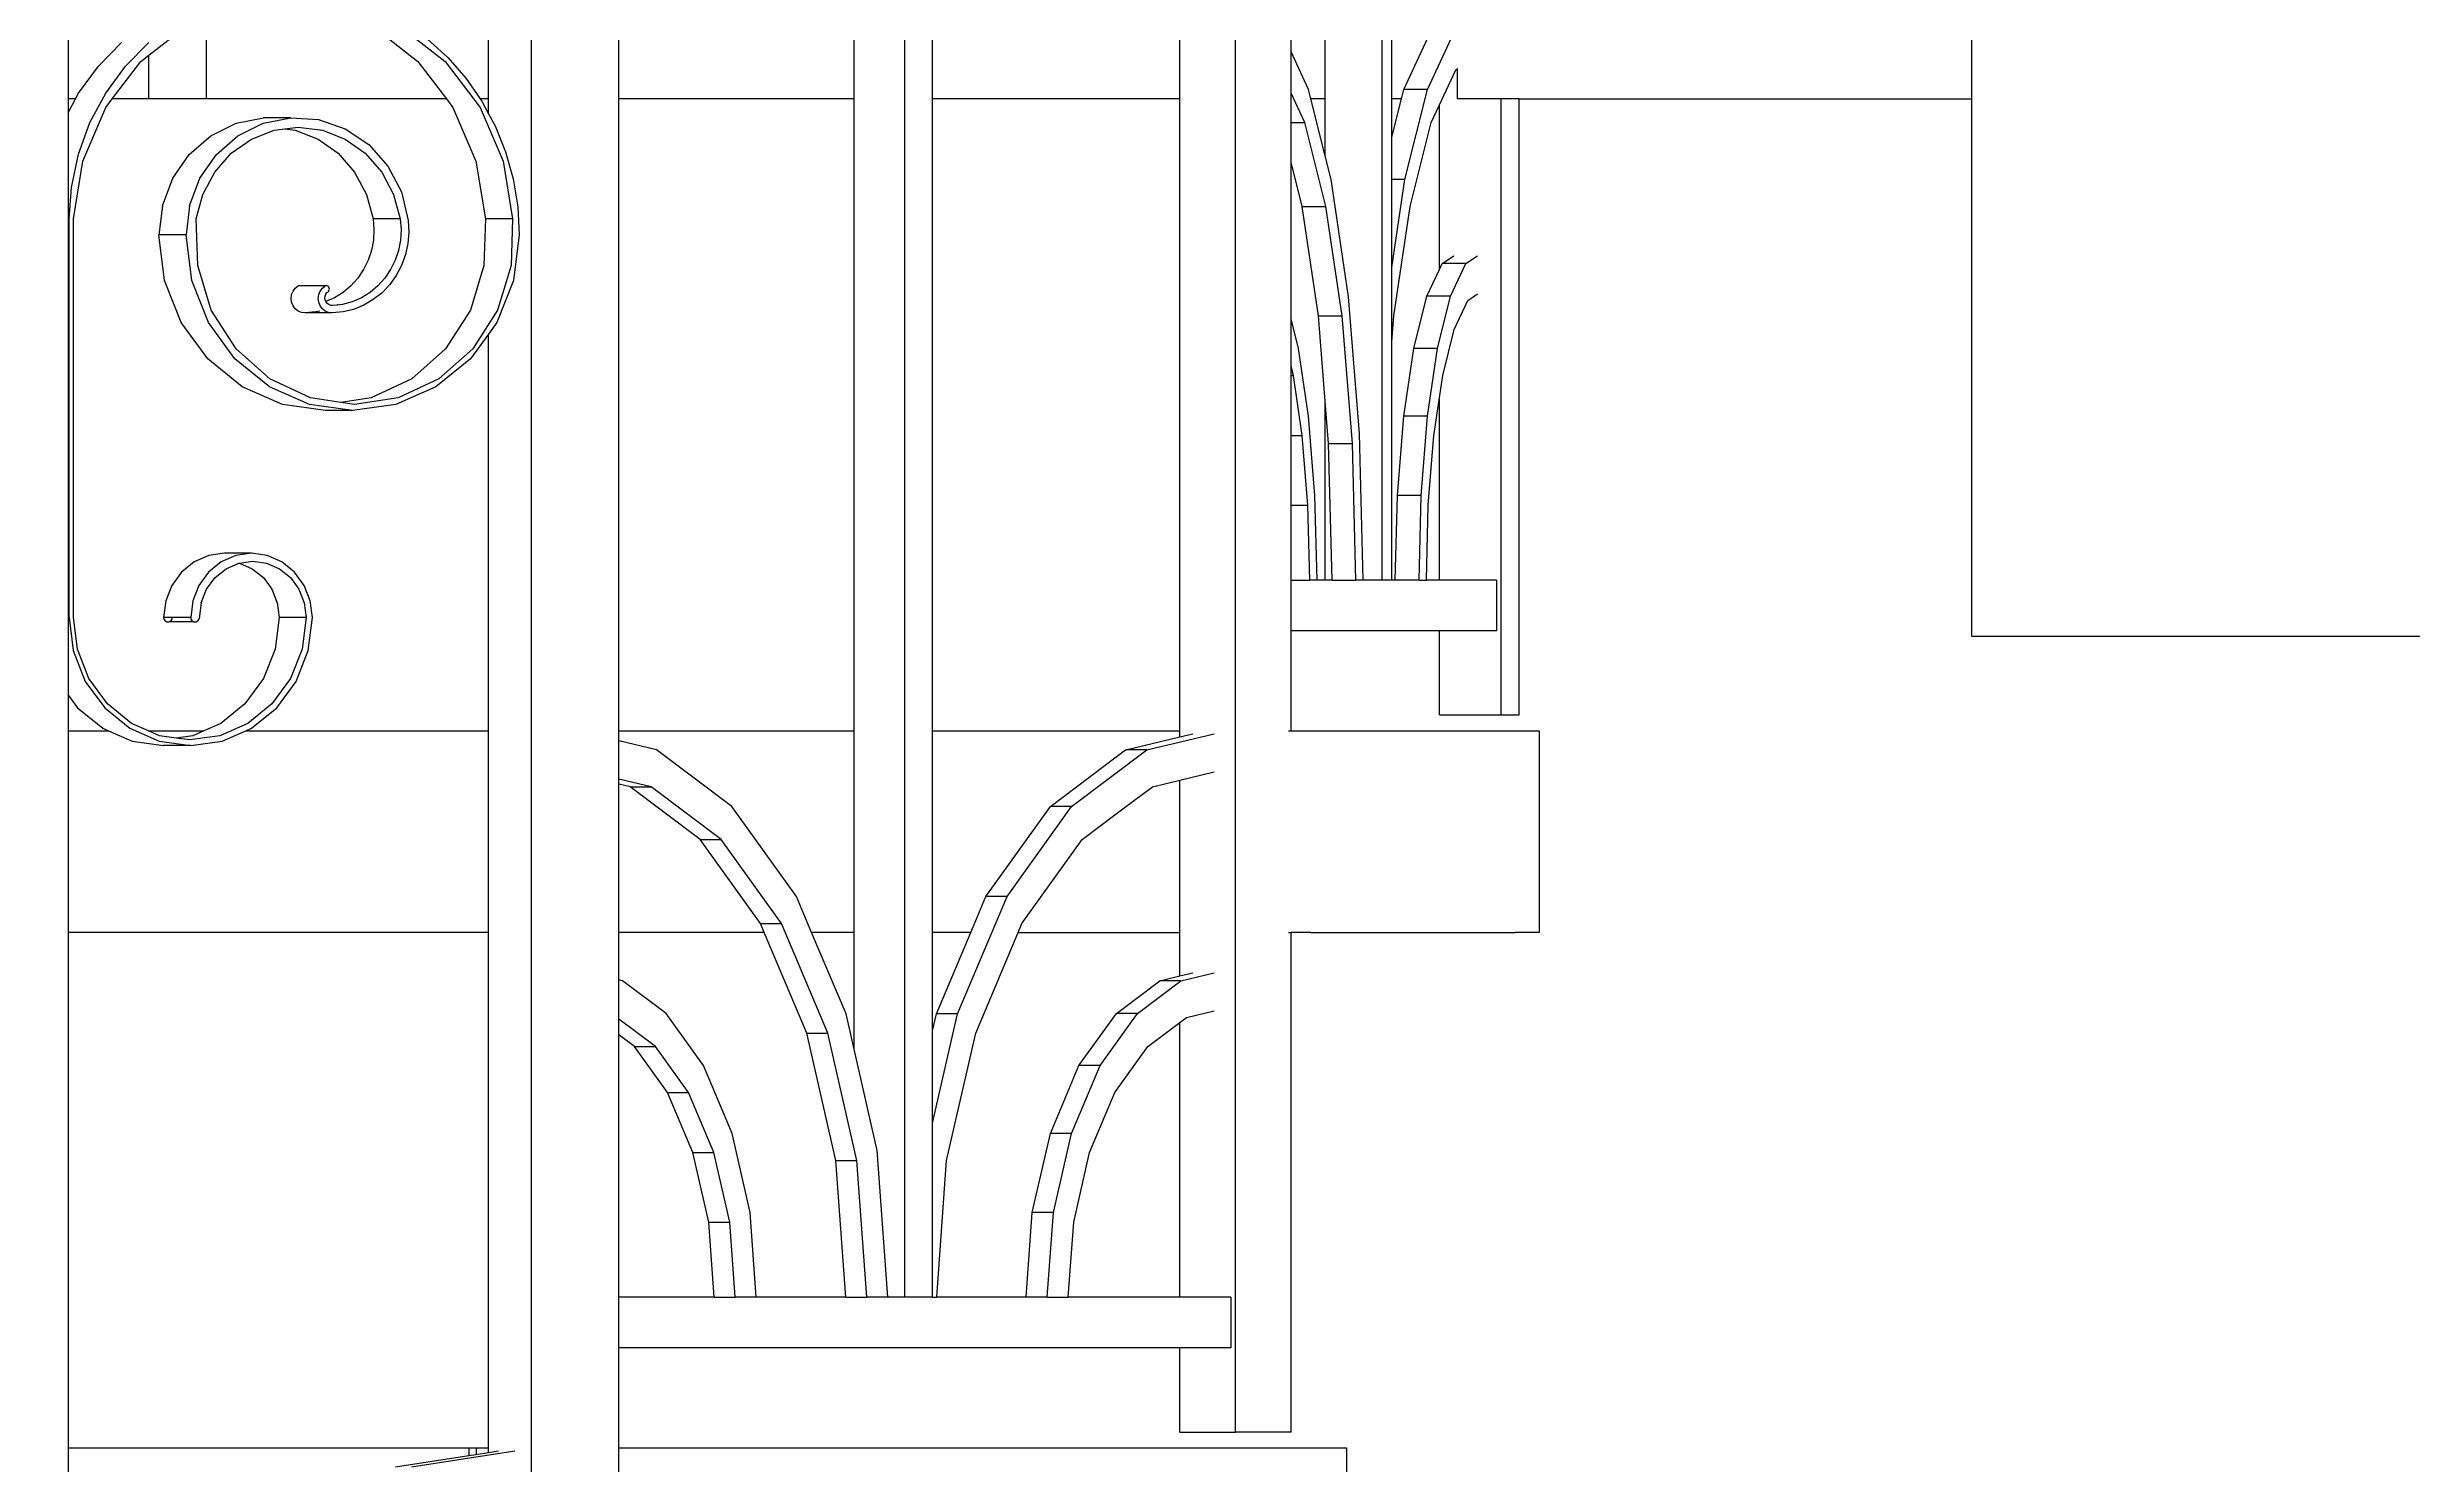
# Model space of a CAD drawing. Header units: millimetres. Extents: x 173236 to 801264, y -94969 to 615039.
# Drawn here: x 550756 to 551291, y -2061 to -1741 of the extents above; entities that cross this region are included whole.
import ezdxf

# ---------------------------------------------------------------- set-up
doc = ezdxf.new("R2010")
doc.units = ezdxf.units.MM
doc.header["$MEASUREMENT"] = 0
doc.header["$PDMODE"] = 2
for name, color, linetype in [('VOX-A-ANNO-DIMS', 160, 'Continuous'), ('VOX-A-COLUMN-SECT', 210, 'Continuous'), ('VOX-A-STAIRS-STEPS', 140, 'Continuous'), ('VOX-A-WALL-PATT', 233, 'Continuous')]:
    doc.layers.add(name, color=color, linetype=linetype)
doc.styles.add('1.5 mm Rotis Annotative', font='', dxfattribs={"height": 1.5})
doc.styles.get('1.5 mm Rotis Annotative').set_extended_font_data('Rotis Sans Serif')
doc.dimstyles.new('1.5 mm Rotis Annotative', dxfattribs={"dimtxt": 1.5, "dimasz": 1, "dimexe": 1.5, "dimexo": 0, "dimgap": 1, "dimtad": 1, "dimdec": 0, "dimrnd": 5, "dimzin": 0, "dimdsep": 46, "dimtxsty": '1.5 mm Rotis Annotative', "dimblk": 'ARCHTICK', "dimcen": 0.09, "dimdle": 1, "dimadec": 0, "dimazin": 0, "dimtfac": 1, "dimtdec": 0, "dimtofl": 0, "dimtmove": 1, "dimatfit": 3, "dimfxl": 2, "dimfxlon": 1, "dimtolj": 1, "dimtzin": 0, "dimarcsym": 0})

# ---------------------------------------------------------------- blocks, each defined once
blk = doc.blocks.new('SS')
at = {"layer": 'VOX-A-WALL-PATT'}
for p, q in [((291484.13, -843.2), (291484.13, 129.89)), ((291639.46, -1001.49), (291639.46, -24.14)), ((291451.75, -655.15), (291451.75, -354.25)), ((291557.1, -813.44), (291557.1, -507.5)), ((291449.59, -548.92), (291449.59, -525.67)), ((291464.3, -548.92), (291464.3, -525.67)), ((291471.83, -538.55), (291471.83, -525.67)), ((291496.36, -548.92), (291496.36, -525.67)), ((291620.15, -548.92), (291620.15, -525.67)), ((291648.92, -548.92), (291648.92, -525.67)), ((291741.63, -548.92), (291741.63, -525.67)), ((291550.96, -548.92), (291550.96, -528.32)), ((291568.26, -548.92), (291568.26, -531.33)), ((291711.13, -548.92), (291711.13, -531)), ((291441.72, -546.8), (291435.9, -534.31)), ((291446.95, -546.8), (291441.13, -534.31)), ((291662.42, -535.71), (291657.93, -539.78)), ((291668.44, -532.96), (291658.53, -540.68)), ((291674.41, -532.96), (291664.5, -540.68)), ((291723.87, -539.28), (291715.75, -532.96)), ((291729.04, -541.68), (291723.91, -536.48)), ((291735.01, -541.68), (291729.88, -536.48)), ((291435.17, -542.25), (291435.09, -542.19)), ((291435.17, -542.25), (291435.17, -548.92)), ((291435.48, -542.46), (291435.17, -542.25)), ((291439.11, -550.25), (291435.48, -542.46)), ((291467.99, -546.8), (291471.83, -538.55)), ((291471.83, -547.61), (291471.83, -538.55)), ((291658.53, -540.68), (291650.79, -550.79)), ((291657.93, -539.78), (291653.91, -544.36)), ((291664.5, -540.68), (291658.2, -548.92)), ((291723.87, -548.92), (291723.87, -539.28)), ((291725.66, -540.68), (291723.87, -539.28)), ((291731.96, -548.92), (291725.66, -540.68)), ((291733.39, -547.61), (291729.04, -541.68)), ((291739.37, -547.61), (291735.01, -541.68)), ((291446.71, -566.69), (291441.72, -546.8)), ((291441.72, -546.8), (291446.95, -546.8)), ((291447.48, -548.92), (291446.95, -546.8)), ((291467.46, -548.92), (291467.99, -546.8)), ((291468.8, -554.11), (291471.83, -547.61)), ((291471.83, -554.11), (291471.83, -547.61)), ((291653.91, -544.36), (291650.75, -548.92)), ((291736.88, -554.14), (291733.39, -547.61)), ((291740.06, -548.92), (291739.37, -547.61)), ((291421.53, -548.92), (291321.72, -548.92)), ((291421.53, -684.91), (291421.53, -548.92)), ((291421.53, -548.92), (291425.46, -548.92)), ((291425.46, -684.91), (291425.46, -548.92)), ((291425.46, -548.92), (291435.17, -548.92)), ((291439.11, -586.57), (291439.11, -550.25)), ((291440.9, -554.11), (291439.11, -550.25)), ((291447.48, -548.92), (291449.59, -548.92)), ((291449.59, -557.33), (291447.48, -548.92)), ((291449.59, -557.33), (291449.59, -548.92)), ((291464.3, -548.92), (291467.46, -548.92)), ((291464.3, -561.49), (291464.3, -548.92)), ((291464.3, -561.49), (291467.46, -548.92)), ((291496.36, -548.92), (291550.96, -548.92)), ((291496.36, -688.4), (291496.36, -548.92)), ((291550.96, -688.4), (291550.96, -548.92)), ((291568.26, -548.92), (291620.15, -548.92)), ((291568.26, -688.4), (291568.26, -548.92)), ((291620.15, -688.4), (291620.15, -548.92)), ((291650.79, -550.79), (291645.72, -562.62)), ((291648.92, -552.17), (291647.49, -554.83)), ((291648.92, -548.92), (291650.75, -548.92)), ((291648.92, -552.17), (291648.92, -548.92)), ((291650.41, -549.4), (291648.92, -552.17)), ((291650.75, -548.92), (291650.41, -549.4)), ((291656.77, -550.79), (291651.7, -562.62)), ((291658.2, -548.92), (291656.77, -550.79)), ((291658.2, -548.92), (291711.13, -548.92)), ((291692.58, -553.06), (291686.42, -553.48)), ((291698.64, -554.27), (291692.58, -553.06)), ((291692.58, -553.06), (291698.55, -553.06)), ((291704.62, -554.27), (291698.55, -553.06)), ((291711.13, -548.92), (291723.87, -548.92)), ((291723.87, -548.92), (291731.96, -548.92)), ((291733.4, -550.79), (291731.96, -548.92)), ((291738.47, -562.62), (291733.4, -550.79)), ((291740.06, -548.92), (291741.63, -548.92)), ((291741.63, -551.85), (291740.06, -548.92)), ((291741.63, -551.85), (291741.63, -548.92)), ((291741.63, -575.42), (291741.63, -551.85)), ((291445.56, -572.65), (291440.9, -554.11)), ((291449.59, -566.69), (291449.59, -557.33)), ((291464.14, -572.65), (291468.8, -554.11)), ((291471.83, -554.11), (291468.8, -554.11)), ((291471.83, -562.89), (291471.83, -554.11)), ((291647.49, -554.83), (291645.17, -560.57)), ((291680.55, -555.5), (291675.34, -558.99)), ((291680.58, -557.79), (291676.13, -560.92)), ((291686.42, -553.48), (291680.55, -555.5)), ((291685.6, -555.83), (291680.58, -557.79)), ((291686.55, -557.79), (291682.1, -560.92)), ((291686.12, -555.77), (291685.6, -555.83)), ((291686.12, -555.77), (291686.02, -555.83)), ((291690.92, -555.17), (291686.12, -555.77)), ((291691.58, -555.83), (291686.55, -557.79)), ((291693.91, -555.54), (291690.92, -555.17)), ((291693.91, -555.54), (291691.58, -555.83)), ((291696.24, -555.83), (291693.91, -555.54)), ((291701.26, -557.79), (291696.24, -555.83)), ((291704.23, -557.04), (291698.64, -554.27)), ((291705.71, -560.92), (291701.26, -557.79)), ((291708.99, -561.18), (291704.23, -557.04)), ((291710.21, -557.04), (291704.62, -554.27)), ((291714.97, -561.18), (291710.21, -557.04)), ((291739.43, -561.14), (291736.88, -554.14)), ((291462.99, -566.69), (291464.3, -561.49)), ((291469.38, -572.65), (291471.83, -562.89)), ((291471.83, -597.45), (291471.83, -562.89)), ((291645.17, -560.57), (291643.49, -566.56)), ((291645.72, -562.62), (291643.65, -575.42)), ((291651.7, -562.62), (291649.62, -575.42)), ((291675.34, -558.99), (291671.12, -563.74)), ((291676.13, -560.92), (291672.49, -565.06)), ((291682.1, -560.92), (291678.47, -565.06)), ((291709.35, -565.06), (291705.71, -560.92)), ((291712.62, -566.44), (291708.99, -561.18)), ((291718.6, -566.44), (291714.97, -561.18)), ((291740.54, -575.42), (291738.47, -562.62)), ((291740.98, -568.46), (291739.43, -561.14)), ((291449.59, -586.15), (291446.71, -566.69)), ((291446.71, -566.69), (291449.59, -566.69)), ((291449.59, -586.15), (291449.59, -566.69)), ((291459.16, -592.6), (291462.99, -566.69)), ((291643.49, -566.56), (291642.48, -572.71)), ((291671.12, -563.74), (291668.16, -569.45)), ((291672.49, -565.06), (291669.88, -569.99)), ((291678.47, -565.06), (291675.85, -569.99)), ((291711.96, -569.99), (291709.35, -565.06)), ((291714.9, -572.48), (291712.62, -566.44)), ((291720.87, -572.48), (291718.6, -566.44)), ((291741.46, -575.42), (291740.98, -568.46)), ((291449.14, -596.82), (291445.56, -572.65)), ((291460.57, -596.82), (291464.14, -572.65)), ((291469.38, -572.65), (291464.14, -572.65)), ((291465.8, -596.82), (291469.38, -572.65)), ((291642.48, -572.71), (291642.14, -578.94)), ((291668.16, -569.45), (291666.64, -575.75)), ((291669.88, -569.99), (291668.43, -575.42)), ((291675.85, -569.99), (291674.4, -575.42)), ((291713.41, -575.42), (291711.96, -569.99)), ((291714.9, -572.48), (291715.67, -578.94)), ((291720.87, -572.48), (291721.65, -578.94)), ((291642.14, -578.94), (291643.39, -588.96)), ((291643.65, -575.42), (291643.96, -585.72)), ((291643.65, -575.42), (291649.62, -575.42)), ((291649.62, -575.42), (291649.94, -585.72)), ((291666.64, -575.75), (291666.51, -578.29)), ((291666.51, -578.29), (291666.72, -580.81)), ((291668.43, -575.42), (291668.24, -577.73)), ((291668.24, -577.73), (291668.36, -580.06)), ((291668.43, -575.42), (291674.4, -575.42)), ((291674.4, -575.42), (291674.21, -577.73)), ((291674.21, -577.73), (291674.33, -580.06)), ((291713.1, -585.72), (291713.41, -575.42)), ((291714.42, -588.96), (291715.67, -578.94)), ((291715.67, -578.94), (291721.65, -578.94)), ((291720.4, -588.96), (291721.65, -578.94)), ((291740.54, -663.36), (291740.54, -575.42)), ((291741.5, -575.94), (291741.46, -575.42)), ((291741.46, -575.42), (291741.63, -575.42)), ((291741.5, -575.94), (291741.63, -575.94)), ((291741.5, -663.36), (291741.5, -575.94)), ((291741.63, -575.94), (291741.63, -575.42)), ((291741.63, -663.36), (291741.63, -575.94)), ((291433.27, -585.27), (291430.71, -583.52)), ((291438.5, -585.27), (291435.96, -583.53)), ((291666.72, -580.81), (291667.26, -583.28)), ((291667.26, -583.28), (291668.12, -585.65)), ((291668.36, -580.06), (291668.79, -582.34)), ((291668.79, -582.34), (291669.51, -584.54)), ((291669.51, -584.54), (291670.53, -586.6)), ((291674.33, -580.06), (291674.76, -582.34)), ((291674.76, -582.34), (291675.49, -584.54)), ((291675.49, -584.54), (291676.5, -586.6)), ((291436.63, -592.49), (291433.27, -585.27)), ((291433.27, -585.27), (291438.5, -585.27)), ((291439.11, -586.57), (291438.5, -585.27)), ((291441.86, -592.49), (291439.11, -586.57)), ((291449.59, -602.53), (291449.59, -586.15)), ((291643.39, -588.96), (291647.07, -598.3)), ((291643.96, -585.72), (291646.97, -595.52)), ((291649.94, -585.72), (291652.94, -595.52)), ((291668.12, -585.65), (291669.28, -587.87)), ((291669.28, -587.87), (291670.73, -589.9)), ((291670.53, -586.6), (291671.81, -588.5)), ((291671.81, -588.5), (291673.33, -590.19)), ((291676.5, -586.6), (291677.78, -588.5)), ((291677.78, -588.5), (291679.3, -590.19)), ((291710.1, -595.52), (291713.1, -585.72)), ((291710.75, -598.3), (291714.42, -588.96)), ((291716.72, -598.3), (291720.4, -588.96)), ((291432.85, -593.42), (291430.71, -591.96)), ((291435.82, -599.8), (291432.85, -593.42)), ((291439.52, -603.99), (291436.63, -592.49)), ((291436.63, -592.49), (291441.86, -592.49)), ((291444.75, -603.99), (291441.86, -592.49)), ((291456.75, -622.77), (291459.16, -592.6)), ((291670.73, -589.9), (291672.43, -591.69)), ((291672.43, -591.69), (291674.35, -593.22)), ((291673.33, -590.19), (291675.05, -591.64)), ((291674.35, -593.22), (291676.45, -594.45)), ((291675.05, -591.64), (291676.96, -592.81)), ((291676.45, -594.45), (291678.7, -595.37)), ((291676.96, -592.81), (291679, -593.7)), ((291679, -593.7), (291681.14, -594.27)), ((291679.3, -590.19), (291681.03, -591.64)), ((291681.03, -591.64), (291682.93, -592.81)), ((291681.14, -594.27), (291682.35, -594.41)), ((291682.12, -594.27), (291682.35, -594.41)), ((291682.35, -594.41), (291683.34, -594.52)), ((291682.93, -592.81), (291684.81, -593.63)), ((291683.34, -594.52), (291683.76, -594.48)), ((291683.76, -594.48), (291684.16, -594.32)), ((291684.04, -590.88), (291684.07, -590.69)), ((291684.07, -591.08), (291684.04, -590.88)), ((291684.07, -590.69), (291684.15, -590.5)), ((291684.14, -591.27), (291684.07, -591.08)), ((291684.25, -591.43), (291684.14, -591.27)), ((291684.15, -590.5), (291684.26, -590.34)), ((291684.16, -594.32), (291684.51, -594.06)), ((291684.4, -591.55), (291684.25, -591.43)), ((291684.26, -590.34), (291684.41, -590.22)), ((291684.58, -591.63), (291684.4, -591.55)), ((291684.41, -590.22), (291684.59, -590.15)), ((291684.51, -594.06), (291684.77, -593.71)), ((291684.82, -591.99), (291684.58, -591.63)), ((291684.59, -590.15), (291684.78, -590.13)), ((291684.77, -593.71), (291684.81, -593.63)), ((291684.78, -590.13), (291684.97, -590.15)), ((291684.81, -593.63), (291684.95, -593.3)), ((291684.97, -592.41), (291684.82, -591.99)), ((291684.95, -593.3), (291685.02, -592.86)), ((291685.6, -590.67), (291684.97, -590.15)), ((291684.97, -590.15), (291690.56, -590.15)), ((291685.02, -592.86), (291684.97, -592.41)), ((291686.09, -591.33), (291685.6, -590.67)), ((291685.6, -595.22), (291686.09, -594.56)), ((291686.39, -592.11), (291686.09, -591.33)), ((291686.09, -594.56), (291686.39, -593.78)), ((291686.5, -592.94), (291686.39, -592.11)), ((291686.39, -593.78), (291686.5, -592.94)), ((291690.56, -590.15), (291690.75, -590.13)), ((291690.75, -590.13), (291690.94, -590.15)), ((291691.57, -590.67), (291690.94, -590.15)), ((291692.06, -591.33), (291691.57, -590.67)), ((291691.57, -595.22), (291692.06, -594.56)), ((291692.37, -592.11), (291692.06, -591.33)), ((291692.06, -594.56), (291692.37, -593.78)), ((291692.47, -592.94), (291692.37, -592.11)), ((291692.37, -593.78), (291692.47, -592.94)), ((291438.37, -609.96), (291435.82, -599.8)), ((291449.59, -602.53), (291449.14, -596.82)), ((291458.32, -624.96), (291460.57, -596.82)), ((291465.8, -596.82), (291460.57, -596.82)), ((291464.3, -615.63), (291465.8, -596.82)), ((291470.19, -603.99), (291471.83, -597.45)), ((291471.83, -608), (291471.83, -597.45)), ((291646.97, -595.52), (291652.42, -604.08)), ((291647.07, -598.3), (291648.92, -600.85)), ((291652.94, -595.52), (291658.4, -604.08)), ((291678.7, -595.37), (291681.04, -595.94)), ((291681.04, -595.94), (291683.44, -596.17)), ((291683.44, -596.17), (291684.23, -596.06)), ((291683.44, -596.17), (291689.41, -596.17)), ((291684.23, -596.06), (291684.97, -595.74)), ((291684.97, -595.74), (291685.6, -595.22)), ((291686.18, -595.74), (291687.01, -595.94)), ((291687.01, -595.94), (291689.41, -596.17)), ((291689.41, -596.17), (291690.2, -596.06)), ((291690.2, -596.06), (291690.94, -595.74)), ((291690.94, -595.74), (291691.57, -595.22)), ((291704.64, -604.08), (291710.1, -595.52)), ((291704.9, -606.32), (291710.75, -598.3)), ((291710.88, -606.32), (291716.72, -598.3)), ((291441.74, -618.98), (291439.52, -603.99)), ((291439.52, -603.99), (291444.75, -603.99)), ((291446.97, -618.98), (291444.75, -603.99)), ((291449.59, -655.15), (291449.59, -602.53)), ((291467.97, -618.98), (291470.19, -603.99)), ((291648.92, -688.4), (291648.92, -600.85)), ((291648.92, -600.85), (291652.91, -606.32)), ((291652.42, -604.08), (291659.91, -610.71)), ((291658.4, -604.08), (291665.88, -610.71)), ((291697.15, -610.71), (291704.64, -604.08)), ((291439.11, -614.93), (291438.37, -609.96)), ((291469.38, -623.2), (291471.34, -609.96)), ((291471.34, -609.96), (291471.83, -608)), ((291471.83, -609.96), (291471.34, -609.96)), ((291471.83, -609.96), (291471.83, -608)), ((291471.83, -623.2), (291471.83, -609.96)), ((291652.91, -606.32), (291660.52, -612.48)), ((291697.29, -612.48), (291704.9, -606.32)), ((291703.26, -612.48), (291710.88, -606.32)), ((291439.11, -655.15), (291439.11, -614.93)), ((291440.33, -623.2), (291439.11, -614.93)), ((291463.55, -624.96), (291464.3, -615.63)), ((291464.3, -655.15), (291464.3, -615.63)), ((291659.91, -610.71), (291668.84, -614.91)), ((291660.52, -612.48), (291669.39, -616.35)), ((291665.88, -610.71), (291674.82, -614.91)), ((291668.84, -614.91), (291678.53, -616.35)), ((291674.82, -614.91), (291681.52, -615.91)), ((291681.52, -615.91), (291688.22, -614.91)), ((291688.22, -614.91), (291697.15, -610.71)), ((291688.42, -616.35), (291697.29, -612.48)), ((291694.4, -616.35), (291703.26, -612.48)), ((291443.13, -636.43), (291441.74, -618.98)), ((291441.74, -618.98), (291446.97, -618.98)), ((291448.36, -636.43), (291446.97, -618.98)), ((291466.58, -636.43), (291467.97, -618.98)), ((291669.39, -616.35), (291678.91, -617.67)), ((291678.53, -616.35), (291681.52, -615.91)), ((291678.91, -617.67), (291688.42, -616.35)), ((291678.91, -617.67), (291684.88, -617.67)), ((291684.88, -617.67), (291694.4, -616.35)), ((291441.56, -638.61), (291440.33, -623.2)), ((291455.93, -655.15), (291456.75, -622.77)), ((291457.56, -655.15), (291458.32, -624.96)), ((291463.55, -624.96), (291458.32, -624.96)), ((291462.79, -655.15), (291463.55, -624.96)), ((291468.15, -638.61), (291469.38, -623.2)), ((291471.83, -623.2), (291469.38, -623.2)), ((291471.83, -638.61), (291471.83, -623.2)), ((291443.61, -655.15), (291443.13, -636.43)), ((291443.13, -636.43), (291448.36, -636.43)), ((291448.84, -655.15), (291448.36, -636.43)), ((291466.1, -655.15), (291466.58, -636.43)), ((291441.98, -655.15), (291441.56, -638.61)), ((291467.73, -655.15), (291468.15, -638.61)), ((291471.83, -638.61), (291468.15, -638.61)), ((291471.83, -655.15), (291471.83, -638.61)), ((291691.73, -653.36), (291694.51, -651.11)), ((291694.51, -651.11), (291697.75, -649.7)), ((291697.91, -651.38), (291695.08, -652.62)), ((291697.75, -649.7), (291701.22, -649.22)), ((291700.96, -650.96), (291697.91, -651.38)), ((291703.89, -651.38), (291700.96, -650.96)), ((291703.89, -651.38), (291701.05, -652.62)), ((291701.22, -649.22), (291704.7, -649.7)), ((291701.22, -649.22), (291707.2, -649.22)), ((291703.95, -651.37), (291703.89, -651.38)), ((291704.01, -651.38), (291703.95, -651.37)), ((291706.85, -652.62), (291704.01, -651.38)), ((291704.7, -649.7), (291707.94, -651.11)), ((291707.2, -649.22), (291710.67, -649.7)), ((291707.94, -651.11), (291710.72, -653.36)), ((291710.67, -649.7), (291713.91, -651.11)), ((291713.91, -651.11), (291716.69, -653.36)), ((291426.53, -655.15), (291426.53, -666.31)), ((291426.53, -655.15), (291439.11, -655.15)), ((291439.11, -655.15), (291441.98, -655.15)), ((291443.61, -655.15), (291441.98, -655.15)), ((291443.61, -655.15), (291448.84, -655.15)), ((291448.84, -655.15), (291449.59, -655.15)), ((291449.59, -655.15), (291451.75, -655.15)), ((291451.75, -655.15), (291455.93, -655.15)), ((291455.93, -655.15), (291457.56, -655.15)), ((291462.79, -655.15), (291457.56, -655.15)), ((291462.79, -655.15), (291464.3, -655.15)), ((291464.3, -655.15), (291466.1, -655.15)), ((291466.1, -655.15), (291467.73, -655.15)), ((291471.83, -655.15), (291467.73, -655.15)), ((291471.83, -666.31), (291471.83, -655.15)), ((291688.26, -659.7), (291689.6, -656.29)), ((291690.77, -657.16), (291689.59, -660.15)), ((291689.6, -656.29), (291691.73, -653.36)), ((291692.64, -654.59), (291690.77, -657.16)), ((291695.08, -652.62), (291692.64, -654.59)), ((291696.74, -657.16), (291695.57, -660.15)), ((291698.61, -654.59), (291696.74, -657.16)), ((291701.05, -652.62), (291698.61, -654.59)), ((291709.28, -654.59), (291706.85, -652.62)), ((291711.16, -657.16), (291709.28, -654.59)), ((291710.72, -653.36), (291712.85, -656.29)), ((291712.33, -660.15), (291711.16, -657.16)), ((291712.85, -656.29), (291714.19, -659.7)), ((291716.69, -653.36), (291718.82, -656.29)), ((291718.82, -656.29), (291720.17, -659.7)), ((291687.8, -663.36), (291688.26, -659.7)), ((291689.59, -660.15), (291689.19, -663.36)), ((291695.57, -660.15), (291695.16, -663.36)), ((291712.33, -660.15), (291712.77, -663.62)), ((291714.19, -659.7), (291714.65, -663.36)), ((291720.17, -659.7), (291720.62, -663.36)), ((291426.53, -666.31), (291439.11, -666.31)), ((291439.11, -684.91), (291439.11, -666.31)), ((291439.11, -666.31), (291471.83, -666.31)), ((291471.83, -688.4), (291471.83, -666.31)), ((291688.71, -670.68), (291687.8, -663.36)), ((291689.19, -663.36), (291695.16, -663.36)), ((291689.19, -663.36), (291690.06, -670.36)), ((291695.16, -663.36), (291696.04, -670.36)), ((291712.86, -663.86), (291712.77, -663.62)), ((291713.01, -664.07), (291712.86, -663.86)), ((291713.21, -664.23), (291713.01, -664.07)), ((291713.44, -664.33), (291713.21, -664.23)), ((291713.69, -664.37), (291713.44, -664.33)), ((291713.94, -664.33), (291713.69, -664.37)), ((291714.17, -664.23), (291713.94, -664.33)), ((291713.94, -664.33), (291719.42, -664.33)), ((291714.37, -664.07), (291714.17, -664.23)), ((291714.52, -663.86), (291714.37, -664.07)), ((291714.62, -663.62), (291714.52, -663.86)), ((291714.65, -663.36), (291714.62, -663.62)), ((291714.65, -663.36), (291718.71, -663.36)), ((291718.74, -663.62), (291718.71, -663.36)), ((291718.71, -663.36), (291720.62, -663.36)), ((291718.84, -663.86), (291718.74, -663.62)), ((291718.99, -664.07), (291718.84, -663.86)), ((291719.19, -664.23), (291718.99, -664.07)), ((291719.66, -664.37), (291719.42, -664.33)), ((291719.91, -664.33), (291719.66, -664.37)), ((291720.14, -664.23), (291719.91, -664.33)), ((291720.34, -664.07), (291720.14, -664.23)), ((291720.49, -663.86), (291720.34, -664.07)), ((291720.59, -663.62), (291720.49, -663.86)), ((291720.62, -663.36), (291720.59, -663.62)), ((291739.66, -670.36), (291740.54, -663.36)), ((291741.5, -663.36), (291740.58, -670.68)), ((291741.5, -663.36), (291741.63, -663.36)), ((291741.63, -680.58), (291741.63, -663.36)), ((291691.4, -677.5), (291688.71, -670.68)), ((291690.06, -670.36), (291692.63, -676.88)), ((291696.04, -670.36), (291698.6, -676.88)), ((291737.1, -676.88), (291739.66, -670.36)), ((291740.58, -670.68), (291737.9, -677.5)), ((291695.66, -683.36), (291691.4, -677.5)), ((291692.63, -676.88), (291696.71, -682.48)), ((291698.6, -676.88), (291702.68, -682.48)), ((291733.02, -682.48), (291737.1, -676.88)), ((291737.9, -677.5), (291733.63, -683.36)), ((291701.22, -687.85), (291695.66, -683.36)), ((291696.71, -682.48), (291702.03, -686.78)), ((291702.68, -682.48), (291708, -686.78)), ((291727.7, -686.78), (291733.02, -682.48)), ((291733.63, -683.36), (291728.07, -687.85)), ((291739.61, -683.36), (291734.05, -687.85)), ((291741.63, -680.58), (291739.61, -683.36)), ((291741.63, -688.4), (291741.63, -680.58)), ((291422.42, -688.4), (291417.11, -688.4)), ((291417.11, -688.4), (291417.11, -732.92)), ((291425.46, -684.91), (291421.53, -684.91)), ((291426.04, -688.4), (291422.42, -688.4)), ((291439.11, -684.91), (291425.46, -684.91)), ((291451.71, -688.4), (291426.04, -688.4)), ((291466.13, -688.4), (291451.71, -688.4)), ((291467.5, -688.4), (291466.13, -688.4)), ((291471.83, -688.4), (291467.5, -688.4)), ((291472.39, -688.4), (291471.83, -688.4)), ((291508.64, -688.4), (291496.36, -688.4)), ((291496.36, -689.74), (291496.36, -688.4)), ((291510.41, -688.4), (291508.64, -688.4)), ((291550.96, -688.4), (291510.41, -688.4)), ((291550.96, -732.92), (291550.96, -688.4)), ((291620.15, -688.4), (291568.26, -688.4)), ((291568.26, -732.92), (291568.26, -688.4)), ((291620.15, -690.61), (291620.15, -688.4)), ((291702.49, -688.4), (291648.92, -688.4)), ((291648.92, -732.92), (291648.92, -688.4)), ((291702.49, -688.4), (291701.22, -687.85)), ((291702.03, -686.78), (291708.22, -689.48)), ((291707.7, -690.68), (291702.49, -688.4)), ((291708, -686.78), (291711.72, -688.4)), ((291723.98, -688.4), (291711.72, -688.4)), ((291711.72, -688.4), (291714.19, -689.48)), ((291721.51, -689.48), (291723.98, -688.4)), ((291728.07, -687.85), (291721.6, -690.68)), ((291723.98, -688.4), (291727.7, -686.78)), ((291732.78, -688.4), (291727.57, -690.68)), ((291734.05, -687.85), (291732.78, -688.4)), ((291741.63, -688.4), (291732.78, -688.4)), ((291741.63, -732.92), (291741.63, -688.4)), ((291503.66, -692.6), (291488.83, -689.05)), ((291496.36, -689.74), (291493.54, -689.06)), ((291508.31, -692.6), (291496.36, -689.74)), ((291520.26, -705.1), (291503.66, -692.6)), ((291503.66, -692.6), (291508.31, -692.6)), ((291508.64, -692.85), (291508.31, -692.6)), ((291510.41, -694.18), (291508.64, -692.85)), ((291595.24, -705.1), (291611.84, -692.6)), ((291611.84, -692.6), (291620.15, -690.61)), ((291620.15, -699.05), (291620.15, -690.61)), ((291714.65, -691.64), (291707.7, -690.68)), ((291708.22, -689.48), (291714.86, -690.4)), ((291714.19, -689.48), (291717.85, -689.99)), ((291721.6, -690.68), (291714.65, -691.64)), ((291714.65, -691.64), (291720.62, -691.64)), ((291714.86, -690.4), (291717.85, -689.99)), ((291717.85, -689.99), (291721.51, -689.48)), ((291727.57, -690.68), (291720.62, -691.64)), ((291496.36, -699.29), (291488.83, -697.49)), ((291496.36, -732.92), (291496.36, -699.29)), ((291502.45, -700.75), (291496.36, -699.29)), ((291524.91, -705.1), (291510.41, -694.18)), ((291613.04, -700.75), (291620.15, -699.05)), ((291620.15, -700.16), (291620.15, -699.05)), ((291508.64, -705.41), (291502.45, -700.75)), ((291597.56, -712.41), (291613.04, -700.75)), ((291602.21, -712.41), (291617.69, -700.75)), ((291617.69, -700.75), (291613.04, -700.75)), ((291617.69, -700.75), (291620.15, -700.16)), ((291620.15, -732.92), (291620.15, -700.16)), ((291510.41, -706.74), (291508.64, -705.41)), ((291517.94, -712.41), (291510.41, -706.74)), ((291534.52, -724.98), (291520.26, -705.1)), ((291520.26, -705.1), (291524.91, -705.1)), ((291539.16, -724.98), (291524.91, -705.1)), ((291580.98, -724.98), (291595.24, -705.1)), ((291531.23, -730.95), (291517.94, -712.41)), ((291584.26, -730.95), (291597.56, -712.41)), ((291588.91, -730.95), (291602.21, -712.41)), ((291602.21, -712.41), (291597.56, -712.41)), ((291545.46, -750.89), (291534.52, -724.98)), ((291534.52, -724.98), (291539.16, -724.98)), ((291542.52, -732.92), (291539.16, -724.98)), ((291577.63, -732.92), (291580.98, -724.98)), ((291417.11, -732.92), (291422.42, -732.92)), ((291426.04, -732.92), (291422.42, -732.92)), ((291451.71, -732.92), (291426.04, -732.92)), ((291466.13, -732.92), (291451.71, -732.92)), ((291467.5, -732.92), (291466.13, -732.92)), ((291467.5, -732.92), (291471.83, -732.92)), ((291471.83, -843.2), (291471.83, -732.92)), ((291472.39, -732.92), (291471.83, -732.92)), ((291508.64, -732.92), (291496.36, -732.92)), ((291496.36, -742.5), (291496.36, -732.92)), ((291510.41, -732.92), (291508.64, -732.92)), ((291532.06, -732.92), (291510.41, -732.92)), ((291532.06, -732.92), (291531.23, -730.95)), ((291541.43, -755.11), (291532.06, -732.92)), ((291542.52, -732.92), (291550.96, -732.92)), ((291550.1, -750.89), (291542.52, -732.92)), ((291550.96, -754.63), (291550.96, -732.92)), ((291568.26, -732.92), (291577.63, -732.92)), ((291568.26, -758.71), (291568.26, -732.92)), ((291570.04, -750.89), (291577.63, -732.92)), ((291574.06, -755.11), (291584.26, -730.95)), ((291578.71, -755.11), (291588.08, -732.92)), ((291588.91, -730.95), (291584.26, -730.95)), ((291588.08, -732.92), (291588.91, -730.95)), ((291588.08, -732.92), (291620.15, -732.92)), ((291620.15, -743.37), (291620.15, -732.92)), ((291648.92, -732.92), (291741.63, -732.92)), ((291648.92, -846.69), (291648.92, -732.92)), ((291741.63, -846.69), (291741.63, -732.92)), ((291496.14, -743.56), (291488.83, -741.81)), ((291496.36, -742.5), (291493.54, -741.82)), ((291505.74, -750.79), (291496.14, -743.56)), ((291496.14, -743.56), (291500.79, -743.56)), ((291500.79, -743.56), (291496.36, -742.5)), ((291510.39, -750.79), (291500.79, -743.56)), ((291609.75, -750.79), (291619.35, -743.56)), ((291619.35, -743.56), (291620.15, -743.37)), ((291620.15, -752.02), (291620.15, -743.37)), ((291494.94, -751.71), (291488.83, -750.25)), ((291513.99, -762.28), (291505.74, -750.79)), ((291505.74, -750.79), (291510.39, -750.79)), ((291518.64, -762.28), (291510.39, -750.79)), ((291550.96, -775.03), (291545.46, -750.89)), ((291545.46, -750.89), (291550.1, -750.89)), ((291550.96, -754.63), (291550.1, -750.89)), ((291568.26, -758.71), (291570.04, -750.89)), ((291601.51, -762.28), (291609.75, -750.79)), ((291496.36, -752.78), (291494.94, -751.71)), ((291496.36, -813.44), (291496.36, -752.78)), ((291503.42, -758.1), (291496.36, -752.78)), ((291547.85, -783.25), (291541.43, -755.11)), ((291550.96, -775.03), (291550.96, -754.63)), ((291567.65, -783.25), (291574.06, -755.11)), ((291572.3, -783.25), (291578.71, -755.11)), ((291578.71, -755.11), (291574.06, -755.11)), ((291612.07, -758.1), (291620.15, -752.02)), ((291616.72, -758.1), (291620.15, -755.52)), ((291620.15, -755.52), (291620.15, -752.02)), ((291620.15, -813.44), (291620.15, -755.52)), ((291510.7, -768.25), (291503.42, -758.1)), ((291563.16, -781.06), (291568.26, -758.71)), ((291604.79, -768.25), (291612.07, -758.1)), ((291609.44, -768.25), (291616.72, -758.1)), ((291616.72, -758.1), (291612.07, -758.1)), ((291520.31, -777.27), (291513.99, -762.28)), ((291513.99, -762.28), (291518.64, -762.28)), ((291524.96, -777.27), (291518.64, -762.28)), ((291595.18, -777.27), (291601.51, -762.28)), ((291516.29, -781.49), (291510.7, -768.25)), ((291599.2, -781.49), (291604.79, -768.25)), ((291603.85, -781.49), (291609.44, -768.25)), ((291609.44, -768.25), (291604.79, -768.25)), ((291524.29, -794.72), (291520.31, -777.27)), ((291520.31, -777.27), (291524.96, -777.27)), ((291528.94, -794.72), (291524.96, -777.27)), ((291550.96, -813.44), (291550.96, -775.03)), ((291591.2, -794.72), (291595.18, -777.27)), ((291519.81, -796.9), (291516.29, -781.49)), ((291560.82, -813.44), (291563.16, -781.06)), ((291595.69, -796.9), (291599.2, -781.49)), ((291603.85, -781.49), (291599.2, -781.49)), ((291600.34, -796.9), (291603.85, -781.49)), ((291550.03, -813.44), (291547.85, -783.25)), ((291565.46, -813.44), (291567.65, -783.25)), ((291572.3, -783.25), (291567.65, -783.25)), ((291570.11, -813.44), (291572.3, -783.25)), ((291521, -813.44), (291519.81, -796.9)), ((291525.65, -813.44), (291524.29, -794.72)), ((291524.29, -794.72), (291528.94, -794.72)), ((291530.3, -813.44), (291528.94, -794.72)), ((291589.85, -813.44), (291591.2, -794.72)), ((291594.49, -813.44), (291595.69, -796.9)), ((291600.34, -796.9), (291595.69, -796.9)), ((291599.14, -813.44), (291600.34, -796.9)), ((291485.15, -813.44), (291485.15, -824.6)), ((291485.15, -813.44), (291496.36, -813.44)), ((291496.36, -813.44), (291521, -813.44)), ((291525.65, -813.44), (291521, -813.44)), ((291525.65, -813.44), (291530.3, -813.44)), ((291530.3, -813.44), (291550.03, -813.44)), ((291550.96, -813.44), (291550.03, -813.44)), ((291550.96, -813.44), (291557.1, -813.44)), ((291557.1, -813.44), (291560.82, -813.44)), ((291560.82, -813.44), (291565.46, -813.44)), ((291570.11, -813.44), (291565.46, -813.44)), ((291570.11, -813.44), (291589.85, -813.44)), ((291589.85, -813.44), (291594.49, -813.44)), ((291599.14, -813.44), (291594.49, -813.44)), ((291599.14, -813.44), (291620.15, -813.44)), ((291620.15, -824.6), (291620.15, -813.44)), ((291485.15, -824.6), (291496.36, -824.6)), ((291496.36, -843.2), (291496.36, -824.6)), ((291496.36, -824.6), (291620.15, -824.6)), ((291620.15, -846.69), (291620.15, -824.6)), ((291471.83, -843.2), (291484.13, -843.2)), ((291496.36, -843.2), (291484.13, -843.2)), ((291500.44, -846.69), (291459.64, -846.69)), ((291459.64, -846.69), (291459.64, -891.21)), ((291523.75, -846.69), (291500.44, -846.69)), ((291582.46, -846.69), (291523.75, -846.69)), ((291615.44, -846.69), (291582.46, -846.69)), ((291616.98, -846.69), (291615.44, -846.69)), ((291620.15, -846.69), (291616.98, -846.69)), ((291620.15, -891.21), (291620.15, -846.69)), ((291665.92, -850.89), (291643.1, -847.34)), ((291648.92, -847.69), (291646.74, -847.35)), ((291651.65, -846.69), (291648.92, -846.69)), ((291648.92, -847.69), (291648.92, -846.69)), ((291651.65, -848.12), (291648.92, -847.69)), ((291653.24, -846.69), (291651.65, -846.69)), ((291651.65, -846.69), (291651.65, -848.12)), ((291653.24, -848.36), (291651.65, -848.12)), ((291741.63, -846.69), (291653.24, -846.69)), ((291653.24, -846.69), (291653.24, -848.36)), ((291669.48, -850.89), (291653.24, -848.36)), ((291741.63, -891.21), (291741.63, -846.69))]:
    blk.add_line(p, q, dxfattribs=at)
blk = doc.blocks.new('_ArchTick')
at = {"color": 0, "linetype": 'ByBlock', "const_width": 0.15}
blk.add_lwpolyline([(-0.5, -0.5), (0.5, 0.5)], dxfattribs=at)
blk = doc.blocks.new('*D661')
at = {"layer": 'Defpoints', "color": 0, "transparency": 16777216}
for p in [(537437.71, -1723.82), (553695.97, -1723.82), (547999.44, -4473.82)]:
    blk.add_point(p, dxfattribs=at)
at = {"layer": 'VOX-A-ANNO-DIMS', "color": 0, "lineweight": -2, "transparency": 16777216}
for p, q in [((537437.71, -4573.82), (537437.71, -1623.82)), ((537637.71, -1723.82), (537287.71, -1723.82)), ((537637.71, -4473.82), (537287.71, -4473.82))]:
    blk.add_line(p, q, dxfattribs=at)
at = {"layer": 'VOX-A-ANNO-DIMS', "color": 0, "lineweight": -2, "transparency": 16777216, "xscale": 100, "yscale": 100, "zscale": 100}
for p, rotation in [((537437.71, -1723.82), 90), ((537437.71, -4473.82), 270)]:
    blk.add_blockref('_ArchTick', p, dxfattribs=dict(at, rotation=rotation))
at = {"layer": 'VOX-A-ANNO-DIMS', "color": 0, "transparency": 16777216, "insert": (537261.51, -3098.82), "char_height": 150, "attachment_point": 5, "rotation": 90, "style": '1.5 mm Rotis Annotative'}
blk.add_mtext('\\A1;2750', dxfattribs=at)
blk = doc.blocks.new('*D663')
at = {"layer": 'Defpoints', "color": 0, "transparency": 16777216}
for p in [(537437.71, -523.82), (560519.09, -523.82), (553695.97, -1723.82)]:
    blk.add_point(p, dxfattribs=at)
at = {"layer": 'VOX-A-ANNO-DIMS', "color": 0, "lineweight": -2, "transparency": 16777216}
for p, q in [((537437.71, -1823.82), (537437.71, -423.82)), ((537637.71, -523.82), (537287.71, -523.82)), ((537637.71, -1723.82), (537287.71, -1723.82))]:
    blk.add_line(p, q, dxfattribs=at)
at = {"layer": 'VOX-A-ANNO-DIMS', "color": 0, "lineweight": -2, "transparency": 16777216, "xscale": 100, "yscale": 100, "zscale": 100}
for p, rotation in [((537437.71, -523.82), 90), ((537437.71, -1723.82), 270)]:
    blk.add_blockref('_ArchTick', p, dxfattribs=dict(at, rotation=rotation))
at = {"layer": 'VOX-A-ANNO-DIMS', "color": 0, "transparency": 16777216, "insert": (537261.51, -1123.82), "char_height": 150, "attachment_point": 5, "rotation": 90, "style": '1.5 mm Rotis Annotative'}
blk.add_mtext('\\A1;1200', dxfattribs=at)
blk = doc.blocks.new('*D665')
at = {"layer": 'Defpoints', "color": 0, "transparency": 16777216}
for p in [(641539.18, 61543.32), (642299.94, 61543.32), (642299.94, 61417.89), (536630.73, -523.82), (560469.09, -523.82), (547516.89, -20473.82)]:
    blk.add_point(p, dxfattribs=at)
at = {"layer": 'VOX-A-ANNO-DIMS', "color": 0, "lineweight": -2, "transparency": 16777216}
for p, q in [((641539.18, 61543.32), (641539.18, 61267.89)), ((642299.94, 61543.32), (642299.94, 61267.89)), ((641439.18, 61417.89), (642399.94, 61417.89)), ((536630.73, -20573.82), (536630.73, -423.82)), ((536830.73, -523.82), (536480.73, -523.82)), ((536830.73, -20473.82), (536480.73, -20473.82))]:
    blk.add_line(p, q, dxfattribs=at)
at = {"layer": 'VOX-A-ANNO-DIMS', "color": 0, "lineweight": -2, "transparency": 16777216, "xscale": 100, "yscale": 100, "zscale": 100}
for p, rotation in [((641539.18, 61417.89), 180), ((536630.73, -523.82), 90), ((536630.73, -20473.82), 270)]:
    blk.add_blockref('_ArchTick', p, dxfattribs=dict(at, rotation=rotation))
blk.add_blockref('_ArchTick', (642299.94, 61417.89), dxfattribs=at)
at = {"layer": 'VOX-A-ANNO-DIMS', "color": 0, "transparency": 16777216, "insert": (641919.56, 61594.09), "char_height": 150, "attachment_point": 5, "style": '1.5 mm Rotis Annotative'}
blk.add_mtext('\\A1;760', dxfattribs=at)
at = {"layer": 'VOX-A-ANNO-DIMS', "color": 0, "transparency": 16777216, "insert": (536454.54, -10498.82), "char_height": 150, "attachment_point": 5, "rotation": 90, "style": '1.5 mm Rotis Annotative'}
blk.add_mtext('\\A1;19950', dxfattribs=at)

msp = doc.modelspace()

# ---------------------------------------------------------------- linework, layer by layer
at = {"layer": 'VOX-A-COLUMN-SECT'}
msp.add_lwpolyline([(551191.15, -1723.82), (551191.15, -1873.82), (551789.1, -1873.82), (551789.1, -2373.82), (552019.1, -2373.82), (552019.1, -1873.82), (554432.22, -1873.82), (554432.22, -2373.82), (554832.22, -2373.82), (554832.22, -1873.82), (558827.37, -1873.82), (558827.37, -2373.82), (559227.37, -2373.82), (559227.37, -2323.82), (559352.25, -2323.82), (559352.25, -1723.82), (559227.37, -1723.82), (551789.1, -1723.82), (551191.15, -1723.82)], dxfattribs=at)

# ---------------------------------------------------------------- block references
at = {"layer": 'VOX-A-STAIRS-STEPS', "xscale": -1.024232788984593, "yscale": 1.024232788984593, "zscale": 1.024232788984593}
msp.add_blockref('SS', (849572.41, -1190.1), dxfattribs=at)

# ---------------------------------------------------------------- dimensions: what is measured, and where the dimension line sits
at = {"layer": 'VOX-A-ANNO-DIMS'}
for base, p1, p2, picture, middle in [((536630.73, -523.82), (547516.89, -20473.82), (560469.09, -523.82), '*D665', (536454.54, -10498.82)), ((537437.71, -523.82), (553695.97, -1723.82), (560519.09, -523.82), '*D663', (537261.51, -1123.82)), ((537437.71, -1723.82), (547999.44, -4473.82), (553695.97, -1723.82), '*D661', (537261.51, -3098.82))]:
    dim = msp.add_linear_dim(base=base, p1=p1, p2=p2, angle=270, dimstyle='1.5 mm Rotis Annotative', dxfattribs=at)
    dim.commit()
    dim.dimension.update_dxf_attribs({"geometry": picture, "text_midpoint": middle})

doc.saveas('drawing.dxf')
